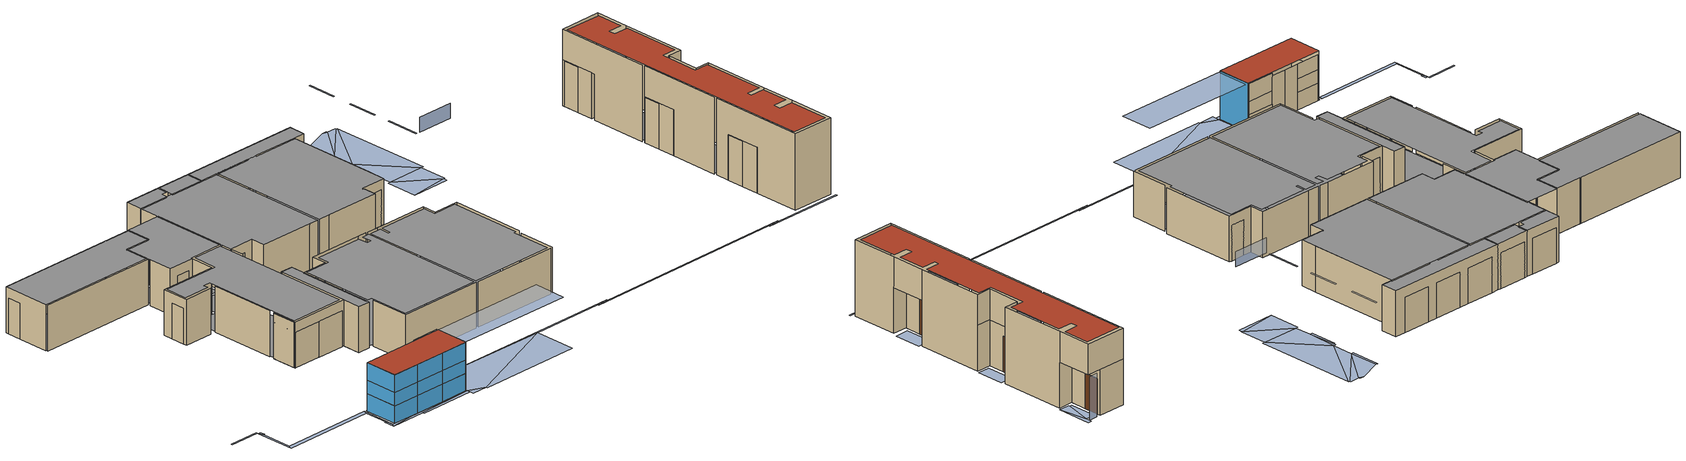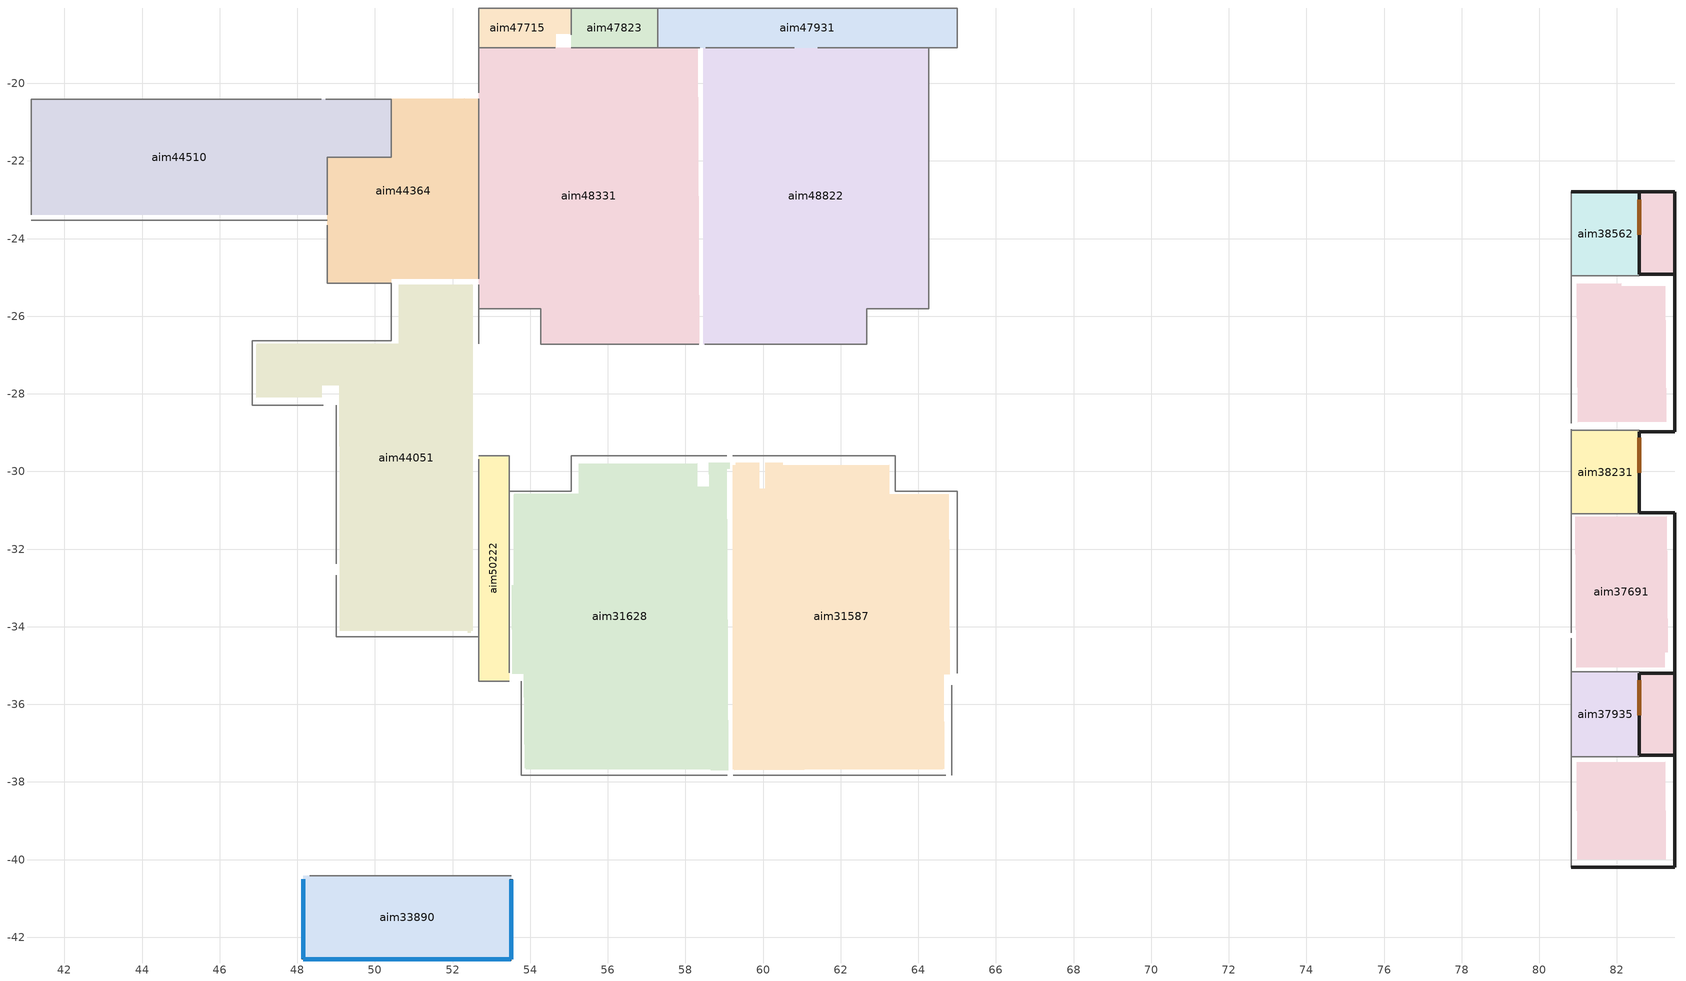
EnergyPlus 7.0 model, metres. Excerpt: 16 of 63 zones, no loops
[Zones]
aim31587
 floor ground (construction-29): 59.22,-30.23 59.29,-30.23 59.29,-29.78 59.9,-29.77 59.9,-30.46 60.06,-30.46 60.05,-29.77 60.51,-29.77 60.51,-29.85 63.25,-29.83 63.26,-30.59 64.78,-30.58 64.81,-35.22 64.65,-35.23 64.67,-37.66 59.26,-37.69 z0
 floor to aim31669 (construction-33): 59.22,-37.68 59.22,-29.83 59.9,-29.83 59.9,-30.44 60.06,-30.44 60.06,-29.83 63.25,-29.83 63.25,-30.59 64.78,-30.59 64.78,-35.16 64.62,-35.16 64.62,-37.68 z2.74
 wall to aim0014 (construction-31): 59.24,-37.83 64.71,-37.83 / 65.01,-35.2 65.01,-30.51 / 63.41,-30.51 63.41,-29.59 59.96,-29.59 59.22,-29.59 / 64.86,-37.83 64.86,-35.5 z0:2.74; 64.84,-30.51 63.93,-30.51 z0:2.13; 63.41,-30.51,0 63.41,-30.51,2.74 65.01,-30.51,2.74 65.01,-30.51,0 64.84,-30.51,0 64.84,-30.51,2.13 63.93,-30.51,2.13 63.93,-30.51,0
aim31628
 floor ground (construction-29): 53.52,-32.93 53.6,-32.93 53.59,-30.57 55.26,-30.56 55.26,-29.8 58.3,-29.78 58.31,-30.39 58.61,-30.39 58.61,-29.78 59.14,-29.78 59.14,-29.93 59.06,-29.93 59.11,-37.69 58.65,-37.7 58.65,-37.62 53.86,-37.65 53.84,-35.21 53.54,-35.21 z0
 floor to aim31669 (construction-33): 53.58,-35.16 53.58,-30.59 55.26,-30.59 55.26,-29.83 58.3,-29.83 58.3,-30.44 58.61,-30.44 58.61,-29.83 59.07,-29.83 59.07,-37.68 53.89,-37.68 53.89,-35.16 z2.74
 wall to aim0014 (construction-31): 53.77,-35.4 53.77,-37.83 59.08,-37.83 / 59.07,-29.59 58.51,-29.59 55.06,-29.59 55.06,-30.51 z0:2.74; 54.52,-30.51 53.61,-30.51 z0:2.13; 53.47,-30.51,0 53.47,-30.51,2.74 55.06,-30.51,2.74 55.06,-30.51,0 54.52,-30.51,0 54.52,-30.51,2.13 53.61,-30.51,2.13 53.61,-30.51,0
 wall to aim50222 (construction-31): 53.47,-31.56 53.47,-33.39 / 53.47,-34.24 53.47,-35.16 z0:2.13; 53.47,-35.19,2.74 53.47,-30.51,2.74 53.47,-30.51,0 53.47,-31.56,0 53.47,-31.56,2.13 53.47,-33.39,2.13 53.47,-33.39,0 53.47,-34.24,0 53.47,-34.24,2.13 53.47,-35.16,2.13 53.47,-35.16,0 53.47,-35.19,0
aim33890
 floor ground (construction-29): 48.15,-42.56 48.15,-40.42 53.51,-40.42 53.51,-42.56 z0
 wall outside (construction-12): 48.15,-40.51 48.15,-42.56 49.85,-42.56 51.75,-42.56 53.51,-42.56 z0:1.04; 48.15,-40.51 48.15,-42.56 49.85,-42.56 51.75,-42.56 53.51,-42.56 z1.04:1.84; 48.15,-40.51 48.15,-42.56 49.85,-42.56 51.75,-42.56 53.51,-42.56 z1.84:2.9; 53.51,-42.56 53.51,-40.51 z0:2.9
 wall to aim0014 (construction-31): 53.51,-40.42 51.75,-40.42 / 49.85,-40.42 48.32,-40.42 z0:1.04; 51.75,-40.42 50.82,-40.42 49.85,-40.42 z0:2.74; 53.51,-40.42 51.75,-40.42 / 49.85,-40.42 48.32,-40.42 z1.04:1.84; 53.51,-40.42 51.75,-40.42 z1.84:2.9; 49.85,-40.42 48.32,-40.42 z1.84:2.74
 window (NPwindowType-450): 48.15,-40.51 48.15,-42.55 / 48.15,-42.56 49.84,-42.56 / 49.85,-42.56 51.74,-42.56 / 51.75,-42.56 53.5,-42.56 z0:1.03; 48.15,-40.51 48.15,-42.55 / 48.15,-42.56 49.84,-42.56 / 49.85,-42.56 51.74,-42.56 / 51.75,-42.56 53.5,-42.56 z1.04:1.83; 48.15,-40.51 48.15,-42.55 / 48.15,-42.56 49.84,-42.56 / 49.85,-42.56 51.74,-42.56 / 51.75,-42.56 53.5,-42.56 z1.84:2.89; 53.51,-42.56 53.51,-40.52 z0:2.89
 roof outside (construction-51): 48.15,-42.56 53.51,-42.56 53.51,-40.51 48.15,-40.51 z2.9
aim37691
 floor outside (construction-33): 82.58,-24.92 82.58,-22.79 83.49,-22.79 83.49,-24.92 z2.74; 82.58,-37.31 82.58,-35.2 83.49,-35.2 83.49,-37.31 z2.74
 floor ground (construction-29): 80.93,-31.17 83.29,-31.16 83.31,-34.66 83.23,-34.66 83.23,-35.04 80.95,-35.05 z0; 80.97,-25.16 82.11,-25.15 82.11,-25.23 83.25,-25.22 83.27,-28.72 80.99,-28.74 z0; 80.96,-37.49 83.25,-37.48 83.26,-39.99 80.98,-40 z0
 floor to aim37935 (construction-33): 82.58,-37.34 82.58,-35.16 80.82,-35.16 80.82,-37.34 z2.74
 wall outside (construction-70): 80.82,-40.2 83.49,-40.2 83.49,-37.31 / 83.49,-35.2 83.49,-31.06 / 83.49,-28.98 83.49,-24.92 z0:4.57; 83.49,-37.31 82.58,-37.31 / 82.58,-35.2 83.49,-35.2 / 83.49,-31.06 82.58,-31.06 / 82.58,-28.98 83.49,-28.98 / 83.49,-24.92 82.58,-24.92 z0:2.74; 83.49,-24.92 83.49,-22.79 80.82,-22.79 / 83.49,-37.31 83.49,-35.2 z2.74:4.57
 wall to aim38190 (construction-31): 83.49,-31.06 82.58,-31.06 82.58,-28.98 83.49,-28.98 z2.74:4.57
 wall to aim37935 (construction-31): 80.82,-35.16 82.58,-35.16 z0:2.74; 81.96,-37.34 81.04,-37.34 z0:2.13; 80.82,-37.34,2.74 82.58,-37.34,2.74 82.58,-37.34,0 81.96,-37.34,0 81.96,-37.34,2.13 81.04,-37.34,2.13 81.04,-37.34,0 80.82,-37.34,0
 wall to aim38231 (construction-31): 81.96,-31.09 81.04,-31.09 z0:2.13; 80.82,-28.94 82.58,-28.94 z0:2.74; 80.82,-31.09,2.74 82.58,-31.09,2.74 82.58,-31.09,0 81.96,-31.09,0 81.96,-31.09,2.13 81.04,-31.09,2.13 81.04,-31.09,0 80.82,-31.09,0
 wall to aim38562 (construction-31): 81.96,-24.96 81.04,-24.96 z0:2.13; 80.82,-24.96,2.74 82.58,-24.96,2.74 82.58,-24.96,0 81.96,-24.96,0 81.96,-24.96,2.13 81.04,-24.96,2.13 81.04,-24.96,0 80.82,-24.96,0
 wall to aim0014 (construction-31): 80.82,-40.2,4.57 80.82,-34.3,4.57 80.82,-34.3,0 80.82,-35.16,0 80.82,-35.16,2.74 80.82,-37.34,2.74 80.82,-37.34,0 80.82,-40.2,0; 80.82,-34.15,4.57 80.82,-28.91,4.57 80.82,-28.91,2.74 80.82,-31.09,2.74 80.82,-31.09,0 80.82,-34.15,0; 80.82,-28.76,4.57 80.82,-22.79,4.57 80.82,-22.79,2.74 80.82,-25.19,2.74 80.82,-25.19,0 80.82,-28.76,0
 roof outside (construction-51): 80.93,-39.99 83.28,-39.99 83.28,-37.48 82.37,-37.48 82.37,-37.03 83.28,-37.03 83.28,-35.36 82.37,-35.36 82.37,-35.05 83.28,-35.05 83.28,-31.17 82.37,-31.17 82.37,-28.74 83.28,-28.74 83.28,-25.17 82.37,-25.17 82.37,-24.71 83.28,-24.71 83.28,-23.04 80.93,-23.04 z4.57
aim37935
 floor ground (construction-29): 80.82,-37.34 80.82,-35.16 82.58,-35.16 82.58,-37.34 z0
 wall outside (construction-70): 82.58,-37.31,0 82.58,-36.28,0 82.58,-36.28,2.13 82.58,-35.36,2.13 82.58,-35.36,0 82.58,-35.2,0 82.58,-35.2,2.74 82.58,-37.31,2.74
 wall outside (construction-12): 82.58,-36.28 82.58,-35.36 z0:2.13
 wall to aim0014 (construction-31): 80.82,-35.16 80.82,-36.25 z0:2.72; 80.82,-37.34,2.74 80.82,-35.16,2.74 80.82,-35.16,2.72 80.82,-36.25,2.72 80.82,-36.25,0 80.82,-37.34,0
 door (construction-86): 82.58,-36.28 82.58,-35.37 z0:2.12
aim38231
 floor ground (construction-29): 80.82,-31.09 80.82,-28.94 82.58,-28.94 82.58,-31.09 z0
 floor to aim37691 (construction-33): 80.82,-31.09 80.82,-28.94 82.58,-28.94 82.58,-31.09 z2.74
 wall outside (construction-70): 82.58,-31.06,0 82.58,-30.03,0 82.58,-30.03,2.13 82.58,-29.12,2.13 82.58,-29.12,0 82.58,-28.98,0 82.58,-28.98,2.74 82.58,-31.06,2.74
 wall outside (construction-12): 82.58,-30.03 82.58,-29.12 z0:2.13
 wall to aim0014 (construction-31): 80.82,-28.94 80.82,-30.02 z0:2.72; 80.82,-31.09,2.74 80.82,-28.94,2.74 80.82,-28.94,2.72 80.82,-30.02,2.72 80.82,-30.02,0 80.82,-31.09,0
 door (construction-86): 82.58,-30.03 82.58,-29.13 z0:2.12
aim38562
 floor ground (construction-29): 80.82,-24.96 80.82,-22.79 82.58,-22.79 82.58,-24.96 z0
 floor to aim37691 (construction-33): 80.82,-24.96 80.82,-22.79 82.58,-22.79 82.58,-24.96 z2.74
 wall outside (construction-70): 82.58,-22.79 80.82,-22.79 z0:2.74; 82.58,-24.92,0 82.58,-23.91,0 82.58,-23.91,2.13 82.58,-22.99,2.13 82.58,-22.99,0 82.58,-22.79,0 82.58,-22.79,2.74 82.58,-24.92,2.74
 wall outside (construction-12): 82.58,-23.91 82.58,-22.99 z0:2.13
 wall to aim0014 (construction-31): 80.82,-22.93 80.82,-23.97 z0:2.72; 80.82,-24.96,2.74 80.82,-22.79,2.74 80.82,-22.79,0 80.82,-22.93,0 80.82,-22.93,2.72 80.82,-23.97,2.72 80.82,-23.97,0 80.82,-24.96,0
 door (construction-86): 82.58,-23.91 82.58,-23 z0:2.12
aim44051
 floor ground (construction-29): 46.94,-26.73 50.67,-26.71 50.66,-25.19 52.49,-25.17 52.52,-30.96 52.45,-30.96 52.46,-34.16 52.39,-34.16 52.39,-34.08 49.11,-34.1 49.08,-27.78 48.62,-27.78 48.62,-28.09 46.95,-28.1 z0
 floor to aim0014 (construction-33): 46.96,-28.08 46.96,-26.71 50.61,-26.71 50.61,-25.19 52.52,-25.19 52.52,-34.1 49.09,-34.1 49.09,-27.78 48.63,-27.78 48.63,-28.08 z2.74
 wall to aim44052 (construction-31): 50.43,-25.15 50.43,-26.63 46.84,-26.63 z0:2.74
 wall to aim0014 (construction-31): 52.68,-26.7 52.68,-25.8 z0:2.74; 50.83,-34.26 52.56,-34.26 / 49.07,-34.26 50.79,-34.26 / 46.84,-27.16 46.84,-28.07 z0:2.13; 49,-32.67 49,-34.2 z0:2.72; 49,-32.75 49,-33.67 49,-34.26 z0:2.16; 49,-32.75 49,-33.67 49,-34.26 z2.16:2.74; 49,-34.26,0 49.07,-34.26,0 49.07,-34.26,2.13 50.79,-34.26,2.13 50.79,-34.26,0 50.83,-34.26,0 50.83,-34.26,2.13 52.56,-34.26,2.13 52.56,-34.26,0 52.68,-34.26,0 52.68,-34.26,2.74 49,-34.26,2.74; 49,-34.26,0 49,-34.26,2.74 49,-32.67,2.74 49,-32.67,2.72 49,-34.2,2.72 49,-34.2,0; 46.84,-28.29,2.74 46.84,-26.63,2.74 46.84,-26.63,0 46.84,-27.16,0 46.84,-27.16,2.13 46.84,-28.07,2.13 46.84,-28.07,0 46.84,-28.29,0
 wall to aim48331 (construction-31): 52.68,-25.8 52.68,-25.19 z0:2.74
 wall to aim50222 (construction-31): 52.68,-34.26 52.68,-29.68 z0:2.74
 wall to aim51656 (construction-31): 49,-28.29 49,-32.38 / 46.84,-28.29 48.67,-28.29 z0:2.74
aim44364
 floor ground (construction-29): 48.9,-24.59 48.98,-24.59 48.97,-22.07 49.12,-22.07 49.12,-22.15 50.64,-22.14 50.63,-20.39 52.31,-20.38 52.31,-20.46 52.46,-20.46 52.49,-25.02 48.91,-25.04 z0
 floor to aim0014 (construction-33): 48.78,-25.15 48.78,-21.9 50.43,-21.9 50.43,-20.39 52.68,-20.39 52.68,-25.04 50.43,-25.04 50.43,-25.15 z2.74
 wall to aim44052 (construction-31): 49.31,-25.15 50.22,-25.15 z0:2.13; 48.78,-23.65 48.78,-25.15 z0:2.74; 48.78,-25.15,0 49.31,-25.15,0 49.31,-25.15,2.13 50.22,-25.15,2.13 50.22,-25.15,0 50.43,-25.15,0 50.43,-25.15,2.74 48.78,-25.15,2.74
 wall to aim44510 (construction-31): 48.78,-21.9 48.78,-23.39 / 50.43,-20.41 50.43,-21.9 z0:2.74; 50.22,-21.9 49.31,-21.9 z0:2.13; 48.78,-21.9,0 48.78,-21.9,2.74 50.43,-21.9,2.74 50.43,-21.9,0 50.22,-21.9,0 50.22,-21.9,2.13 49.31,-21.9,2.13 49.31,-21.9,0
 wall to aim48331 (construction-31): 52.68,-25.03 52.68,-20.4 z0:2.74
aim44510
 floor ground (construction-29): 41.15,-23.39 41.15,-20.41 50.43,-20.41 50.43,-21.9 48.78,-21.9 48.78,-23.39 z0
 floor to aim1215 (construction-33): 41.15,-23.39 41.15,-20.41 50.43,-20.41 50.43,-21.9 48.78,-21.9 48.78,-23.39 z2.74
 wall to aim0014 (construction-31): 48.62,-20.41 41.15,-20.41 / 50.43,-20.41 48.73,-20.41 z0:2.74
 wall to aim44884 (construction-31): 41.15,-20.58 41.15,-21.49 z0:2.13; 41.15,-23.39,2.74 41.15,-20.41,2.74 41.15,-20.41,0 41.15,-20.58,0 41.15,-20.58,2.13 41.15,-21.49,2.13 41.15,-21.49,0 41.15,-23.39,0
 wall to aim44052 (construction-31): 41.15,-23.52 48.78,-23.52 z0:2.74
aim47715
 floor ground (construction-29): 52.68,-19.09 52.68,-18.06 55.06,-18.06 55.06,-18.69 54.66,-18.69 54.66,-19.09 z0
 floor to aim48173 (construction-33): 52.68,-19.09 52.68,-18.06 55.06,-18.06 55.06,-18.72 54.65,-18.72 54.65,-19.09 z2.74
 wall to aim0014 (construction-31): 54.69,-18.06 52.86,-18.06 z0:2.13; 52.68,-18.06 52.68,-19.09 z0:2.74; 52.68,-18.06,2.74 55.06,-18.06,2.74 55.06,-18.06,0 54.69,-18.06,0 54.69,-18.06,2.13 52.86,-18.06,2.13 52.86,-18.06,0 52.68,-18.06,0
 wall to aim48331 (construction-31): 52.68,-19.09 54.64,-19.09 z0:2.74
 wall to aim47823 (construction-31): 55.06,-18.74 55.06,-18.06 z0:2.74
aim47823
 floor ground (construction-29): 55.06,-19.09 55.06,-18.06 57.29,-18.06 57.29,-19.09 z0
 floor to aim48214 (construction-33): 55.06,-19.09 55.06,-18.06 57.29,-18.06 57.29,-19.09 z2.74
 wall to aim0014 (construction-31): 57.08,-18.06 55.25,-18.06 z0:2.13; 55.06,-18.06,2.74 57.29,-18.06,2.74 57.29,-18.06,0 57.08,-18.06,0 57.08,-18.06,2.13 55.25,-18.06,2.13 55.25,-18.06,0 55.06,-18.06,0
 wall to aim48331 (construction-31): 55.06,-19.09 57.29,-19.09 z0:2.74
 wall to aim47931 (construction-31): 57.29,-19.09 57.29,-18.06 z0:2.74
aim47931
 floor ground (construction-29): 57.29,-19.09 57.29,-18.06 65,-18.06 65,-19.09 z0
 floor to aim0014 (construction-33): 57.29,-19.09 57.29,-18.06 65,-18.06 65,-19.09 z2.74
 wall to aim0014 (construction-31): 64.34,-18.06 62.51,-18.06 / 61.96,-18.06 60.13,-18.06 / 59.56,-18.06 57.73,-18.06 z0:2.13; 64.26,-19.09 65,-19.09 65,-18.06 z0:2.74; 57.29,-18.06,2.74 65,-18.06,2.74 65,-18.06,0 64.34,-18.06,0 64.34,-18.06,2.13 62.51,-18.06,2.13 62.51,-18.06,0 61.96,-18.06,0 61.96,-18.06,2.13 60.13,-18.06,2.13 60.13,-18.06,0 59.56,-18.06,0 59.56,-18.06,2.13 57.73,-18.06,2.13 57.73,-18.06,0 57.29,-18.06,0
 wall to aim48331 (construction-31): 57.29,-19.09 58.37,-19.09 z0:2.74
 wall to aim48822 (construction-31): 58.52,-19.09 60.8,-19.09 / 61.41,-19.09 64.26,-19.09 z0:2.74
aim48331
 floor ground (construction-29): 52.68,-25.8 52.68,-19.09 58.31,-19.09 58.36,-26.72 54.27,-26.72 54.27,-25.8 z0
 floor to aim48524 (construction-33): 52.68,-25.8 52.68,-19.09 58.3,-19.09 58.3,-26.72 54.27,-26.72 54.27,-25.8 z2.74
 wall to aim0014 (construction-31): 52.68,-19.09 52.68,-20.25 / 54.27,-25.8 54.27,-26.72 57.75,-26.72 58.34,-26.72 z0:2.74; 52.84,-25.8 53.75,-25.8 z0:2.13; 52.84,-25.8,0 52.84,-25.8,2.13 53.75,-25.8,2.13 53.75,-25.8,0 54.27,-25.8,0 54.27,-25.8,2.74 52.68,-25.8,2.74 52.68,-25.8,0
aim48822
 floor ground (construction-29): 58.47,-19.09 64.26,-19.09 64.26,-25.8 62.67,-25.8 62.67,-26.72 58.51,-26.72 z0
 floor to aim48524 (construction-33): 58.46,-26.72 58.46,-19.09 64.26,-19.09 64.26,-25.8 62.67,-25.8 62.67,-26.72 z2.74
 wall to aim0014 (construction-31): 58.5,-26.72 59.2,-26.72 62.67,-26.72 62.67,-25.8 / 64.26,-25.8 64.26,-24.77 64.26,-19.09 z0:2.74; 63.15,-25.8 64.06,-25.8 z0:2.13; 63.15,-25.8,0 63.15,-25.8,2.13 64.06,-25.8,2.13 64.06,-25.8,0 64.26,-25.8,0 64.26,-25.8,2.74 62.67,-25.8,2.74 62.67,-25.8,0
aim50222
 floor ground (construction-29): 52.68,-35.4 52.68,-29.59 53.47,-29.59 53.47,-35.4 z0
 floor to aim50263 (construction-33): 52.68,-35.4 52.68,-29.59 53.47,-29.59 53.47,-35.4 z2.74
 wall to aim0014 (construction-31): 52.68,-34.26 52.68,-35.4 53.47,-35.4 / 53.47,-30.51 53.47,-29.59 52.68,-29.59 z0:2.74
shading: 82.83,-22.79 83.36,-22.79 z0:2.59; 68.05,-24.72 70.36,-24.72 z3.73:4.64; 82.94,-24.69 82.94,-24.77 83.63,-24.76 83.39,-23.01 z0; 82.78,-23.02 82.79,-24.69 82.94,-24.69 83.39,-23.01 z0; 83.39,-22.63 83.39,-23.01 83.63,-24.76 83.62,-22.63 z0; 54.57,-43.05 54.57,-43.12 61.05,-43.09 61.03,-40.5 z0; 53.58,-42.6 53.58,-42.83 53.58,-43.05 54.57,-43.05 z0; 53.57,-40.47 53.58,-42.6 54.57,-43.05 61.03,-40.5 z0; 78.54,-40.55 83.65,-40.52 83.64,-40.44 79.3,-40.47 z0; 50.08,-42.77 50.08,-42.85 53.58,-42.83 53.58,-42.6 z0; 47.87,-42.78 50.08,-42.77 53.58,-42.6 49.39,-42.62 z0; 47.87,-42.78 49.39,-42.62 49.39,-42.55 48.02,-42.55 z0; 47.87,-42.1 47.87,-42.78 48.02,-42.55 47.94,-42.1 z0; 47.93,-40.65 47.94,-42.1 48.02,-42.55 48.01,-40.42 z0; 78.54,-40.47 78.54,-40.55 79.3,-40.47 79.3,-40.39 z0; 65.6,-40.55 78.54,-40.47 79.3,-40.39 66.36,-40.47 z0; 65.6,-40.47 65.6,-40.55 66.36,-40.47 66.36,-40.39 z0; 53.57,-40.47 61.03,-40.5 65.6,-40.47 66.36,-40.39 z0; 42.22,-40.69 47.93,-40.65 48.01,-40.42 42.3,-40.46 z0; 42.21,-38.25 42.29,-38.55 42.36,-38.55 42.36,-38.25 z0; 42.21,-38.25 42.22,-40.69 42.3,-40.46 42.29,-38.55 z0; 82.78,-35.35 82.79,-37.02 83.62,-37.02 83.61,-35.34 z0; 82.82,-29.18 82.83,-30.86 83.59,-30.85 83.58,-29.18 z0; 68.06,-18.38 68.06,-19.68 70.48,-16.16 70.4,-16.16 z0; 68.01,-22.57 70.3,-24.31 70.38,-24.31 70.37,-22.56 z0; 67.87,-24.55 70.3,-24.54 70.3,-24.31 z0; 68.05,-16.56 68.06,-18.38 69.8,-16.09 69.49,-16.02 z0; 68.06,-19.68 70.37,-22.56 70.52,-22.56 70.48,-16.16 z0; 68.06,-18.38 70.4,-16.16 70.4,-16.09 69.8,-16.09 z0; 69.49,-16.02 69.8,-16.09 69.79,-16.02 z0; 68,-21.51 68.01,-22.57 70.37,-22.56 68.06,-19.68 z0; 67.84,-19.83 67.85,-21.51 68,-21.51 67.91,-19.83 z0; 67.85,-22.57 67.87,-24.55 70.3,-24.31 68.01,-22.57 z0; 67.89,-16.56 67.91,-18.39 68.06,-18.38 68.05,-16.56 z0; 67.91,-19.68 67.91,-19.83 68,-21.51 68.06,-19.68 z0; 40.3,-38.11 40.3,-38.18 42.21,-38.17 42.21,-38.1 z0; 53.57,-42.53 60.92,-42.53 60.92,-40.51 53.57,-40.51 z2.9; 67.9,-24.59 67.98,-24.59 67.98,-22.54 67.9,-22.54 z3.66; 67.9,-21.48 67.98,-21.48 67.98,-19.65 67.9,-19.65 z3.66; 67.9,-18.43 67.98,-18.43 67.98,-16.61 67.9,-16.61 z3.66
[Site:Location]
Braintree  MA United States: Latitude {deg}=42.213; Longitude {deg}=-71.033; Time Zone {hr}=-5.91942; Elevation {m}=26
[Site:GroundTemperature:BuildingSurface]
18.89, 18.92, 19.02, 19.12, 19.21, 19.23, 19.07, 19.32, 19.09, 19.21, 19.13, 18.96
[SizingPeriod:DesignDay] Day of Month=21; Humidity Indicating Type=Wet-Bulb
Name | Maximum Dry-Bulb Temperature {C} | Wet-Bulb at Max {C} | Barometric Pressure {Pa} | Wind Speed {m/s} | Wind Direction {deg} | Month | Day Type | Daily Dry-Bulb Temperature Range {deltaC} | Barometric Pressure {Pa}}
GBS_04R20_266135 Winter | -14.6 | -14.6 | 99400 | 3 | 320 | 1 | WinterDesignDay
GBS_04R20_266135 Summer | 30.8 | 22.4 |  | 0 | 0 | 7 | SummerDesignDay | 10.9 | 99800
[BUILDING]
Project Name: Building Azimuth=0; Building Terrain=Suburbs; Loads Convergence Tolerance=4E-02; Temperature Convergence Tolerance=4E-01; Solar Distribution=MinimalShadowing; Max Number of Warmup Days=25; Minimum Number of Warmup Days=6
[MATERIAL]
mat-391: Smooth, 0.01777, 0.11544, 512.591, 1256.04, 0.9, 0.75, 0.75
mat-384: Smooth, 0.01905, 0.11544, 512.591, 1381.644, 0.9, 0.75, 0.75
mat-353: Smooth, 0.01588, 0.160266, 800.923, 837.36, 0.9, 0.75, 0.75
mat-266: MediumRough, 0.20321, 1.3112, 2242.58, 837.36, 0.9, 0.75, 0.75
mat-403: Smooth, 0.08891, 0.0467298, 9.61108, 837.36, 0.9, 0.75, 0.75
mat-397: Smooth, 0.1015, 0.121151, 592.683, 837.36, 0.9, 0.75, 0.75
mat-378: MediumRough, 0.20422, 1.73073, 1842.12, 837.36, 0.9, 0.75, 0.75
mat-223: Smooth, 0.01271, 0.0571142, 288.332, 1339.776, 0.9, 0.75, 0.75
mat-247: Smooth, 0.00954, 0.162516, 1121.29, 1465.38, 0.9, 0.75, 0.75
mat-416: Smooth, 0.0762, 0.0415376, 240.277, 711.756, 0.9, 0.75, 0.75
[MATERIAL:NoMass]
mat-244: Smooth, 0.0105666
mat-448: Smooth, 1.6255
mat-465: MediumRough, 5.28331
mat-248: MediumRough, 0.366309
[MATERIAL:AirGap]
mat-464: 0.109188
[CONSTRUCTION]
NPwindowType-450: Glaze-L1-NPwindowType-450, Gas-L2-NPwindowType-450, Glaze-L3-NPwindowType-450
construction-70: mat-391, mat-244, mat-384, mat-448, mat-353
construction-12: mat-266, mat-403
construction-31: mat-353, mat-464, mat-353
construction-86: mat-397
construction-29: mat-465, mat-378, mat-266, mat-248
construction-33: mat-223
construction-51: mat-247, mat-244, mat-416, mat-416, mat-384
[WindowMaterial:Glazing]
Glaze-L1-NPwindowType-450: SpectralAverage, , 0.0056, 0.402263, 0.292365, 0.370915, 0.674465, 0.161132, 0.0837022, 0, 0.84, 0.0659056, 0.996883
Glaze-L3-NPwindowType-450: SpectralAverage, , 0.006, 0.775, 0.071, 0.071, 0.881, 0.08, 0.08, 0, 0.84, 0.84, 0.9
[WindowMaterial:Gas]
Gas-L2-NPwindowType-450: Air, 0.0127
[ZONE]
aim31587: 0, 0, 0, 0, 1, 1, 2.60654, 109.486, 42.0043
aim31628: 0, 0, 0, 0, 1, 1, 2.62099, 107.936, 41.1814
aim33890: 0, 0, 0, 0, 1, 1, 2.60205, 29.9045, 11.4927
aim37691: 0, 0, 0, 0, 1, 1, 3.50184, 133.921, 38.243
aim37935: 0, 0, 0, 0, 1, 1, 2.24672, 8.59398, 3.82513
aim38231: 0, 0, 0, 0, 1, 1, 2.25653, 8.53585, 3.78274
aim38562: 0, 0, 0, 0, 1, 1, 2.17726, 8.29236, 3.80862
aim44051: 0, 0, 0, 0, 1, 1, 2.62333, 80.3477, 30.6282
aim44364: 0, 0, 0, 0, 1, 1, 2.63964, 35.2761, 13.364
aim44510: 0, 0, 0, 0, 1, 1, 2.49977, 62.8592, 25.146
aim47715: 0, 0, 0, 0, 1, 1, 1.99742, 4.58195, 2.29393
aim47823: 0, 0, 0, 0, 1, 1, 1.94166, 4.46466, 2.2994
aim47931: 0, 0, 0, 0, 1, 1, 2.05928, 16.3731, 7.95092
aim48331: 0, 0, 0, 0, 1, 1, 2.45422, 102.418, 41.7315
aim48822: 0, 0, 0, 0, 1, 1, 2.47403, 105.394, 42.6003
aim50222: 0, 0, 0, 0, 1, 1, 2.08926, 9.58465, 4.58759
[PEOPLE]
people-aim31587: aim31587, aim0026, People, 1.68018, 0.5, 0.555556, aim31587-peep-activ-level
people-aim31628: aim31628, aim0026, People, 1.64725, 0.5, 0.555556, aim31628-peep-activ-level
people-aim33890: aim33890, aim0026, People, 0.459711, 0.5, 0.555556, aim33890-peep-activ-level
people-aim37691: aim37691, aim0026, People, 0.918207, 0.5, 0.555556, aim37691-peep-activ-level
people-aim37935: aim37935, peopleSched-83, People, 0.153005, 0.5, 0.555556, aim37935-peep-activ-level
people-aim38231: aim38231, peopleSched-83, People, 0.151311, 0.5, 0.555556, aim38231-peep-activ-level
people-aim38562: aim38562, peopleSched-83, People, 0.152344, 0.5, 0.555556, aim38562-peep-activ-level
people-aim44051: aim44051, aim0026, People, 1.22513, 0.5, 0.555556, aim44051-peep-activ-level
people-aim44364: aim44364, aim0026, People, 0.53456, 0.5, 0.555556, aim44364-peep-activ-level
people-aim44510: aim44510, aim0026, People, 1.00584, 0.5, 0.555556, aim44510-peep-activ-level
people-aim47931: aim47931, aim0026, People, 0.318037, 0.5, 0.555556, aim47931-peep-activ-level
people-aim48331: aim48331, aim0026, People, 1.66926, 0.5, 0.555556, aim48331-peep-activ-level
people-aim48822: aim48822, aim0026, People, 1.70401, 0.5, 0.555556, aim48822-peep-activ-level
people-aim50222: aim50222, aim0026, People, 0.183499, 0.5, 0.555556, aim50222-peep-activ-level
[LIGHTS] Design Level Calculation Method=LightingLevel; Return Air Fraction=0; Fraction Radiant=0.35; Fraction Visible=0.25; Fraction Replaceable.=0; LightEndUseKey=GeneralLights
Name | Zone | Schedule | Design Level
lights-aim31587 | aim31587 | aim0020 | 406.931
lights-aim31628 | aim31628 | aim0020 | 398.959
lights-aim33890 | aim33890 | aim0020 | 111.339
lights-aim37691 | aim37691 | aim0020 | 370.492
lights-aim37935 | aim37935 | LightSched-85 | 37.0572
lights-aim38231 | aim38231 | LightSched-85 | 36.6466
lights-aim38562 | aim38562 | LightSched-85 | 36.8973
lights-aim44051 | aim44051 | aim0020 | 296.721
lights-aim44364 | aim44364 | aim0020 | 129.468
lights-aim44510 | aim44510 | aim0020 | 243.611
lights-aim47931 | aim47931 | aim0020 | 77.0272
lights-aim48331 | aim48331 | aim0020 | 404.288
lights-aim48822 | aim48822 | aim0020 | 412.704
lights-aim50222 | aim50222 | aim0020 | 44.4438
[ElectricEquipment] Design Level Calculation Method=EquipmentLevel; Fraction Latent=0; Fraction Radiant=0.3; Fraction Lost=0; Default end use category=0
Name | Zone | Schedule | Design Level
electrical-aim31587 | aim31587 | aim0020 | 605.703
electrical-aim31628 | aim31628 | aim0020 | 593.835
electrical-aim33890 | aim33890 | aim0020 | 165.726
electrical-aim37691 | aim37691 | aim0020 | 331.014
electrical-aim37935 | aim37935 | EquipSched-84 | 55.1582
electrical-aim38231 | aim38231 | EquipSched-84 | 54.5476
electrical-aim38562 | aim38562 | EquipSched-84 | 54.9202
electrical-aim44051 | aim44051 | aim0020 | 441.658
electrical-aim44364 | aim44364 | aim0020 | 192.709
electrical-aim44510 | aim44510 | aim0020 | 362.606
electrical-aim47931 | aim47931 | aim0020 | 114.652
electrical-aim48331 | aim48331 | aim0020 | 601.769
electrical-aim48822 | aim48822 | aim0020 | 614.296
electrical-aim50222 | aim50222 | aim0020 | 66.1513
[Schedule:Day:Interval]
aim0017: NO, 6:00, 0, 7:00, 0.1, 8:00, 0.3, 12:00, 0.9, 13:00, 0.8, 17:00, 0.9, 18:00, 0.5, 20:00, 0.3, 22:00, 0.2, 24:00, 0
aim0023: NO, 7:00, 0, 8:00, 0.1, 9:00, 0.2, 11:00, 0.95, 13:00, 0.45, 18:00, 0.95, 19:00, 0.3, 22:00, 0.1, 24:00, 0
ds-434-Equip: NO, 5:00, 0.21, 6:00, 0.22, 7:00, 0.3, 8:00, 0.41, 11:00, 0.52, 12:00, 0.48, 13:00, 0.47, 14:00, 0.49, 16:00, 0.52, 17:00, 0.41, 18:00, 0.3, 19:00, 0.26, 20:00, 0.24, 24:00, 0.21
ds-435-Equip; ds-436-Equip: NO, 24:00, 0.21
ds-431-Occ: NO, 5:00, 0, 6:00, 0.05, 7:00, 0.3, 8:00, 0.65, 11:00, 0.8, 12:00, 0.5, 13:00, 0.4, 14:00, 0.6, 16:00, 0.8, 17:00, 0.65, 18:00, 0.5, 19:00, 0.15, 20:00, 0.1, 22:00, 0.02, 24:00, 0
ds-432-Occ: NO, 8:00, 0, 24:00, 0.05
ds-433-Occ: NO, 24:00, 0
ds-437-Light: NO, 5:00, 0.156978, 6:00, 0.15, 7:00, 0.75, 8:00, 0.84, 11:00, 0.9, 12:00, 0.8, 13:00, 0.78, 14:00, 0.83, 16:00, 0.9, 17:00, 0.84, 18:00, 0.75, 19:00, 0.71, 20:00, 0.4, 21:00, 0.3, 22:00, 0.2, 24:00, 0.156978
ds-438-Light: NO, 9:00, 0.156978, 15:00, 0.2, 24:00, 0.156978
ds-439-Light: NO, 24:00, 0.156978
[Schedule:Week:Daily]
aim0018: aim0017, aim0017, aim0017, aim0017, aim0017, aim0017, aim0017, aim0017, aim0017, aim0017, aim0017, aim0017
aim0024: aim0023, aim0023, aim0023, aim0023, aim0023, aim0023, aim0023, aim0023, aim0023, aim0023, aim0023, aim0023
ws-110-Equip: ds-436-Equip, ds-434-Equip, ds-434-Equip, ds-434-Equip, ds-434-Equip, ds-434-Equip, ds-435-Equip, ds-436-Equip, ds-434-Equip, ds-436-Equip, ds-436-Equip, ds-436-Equip
ws-109-Occ: ds-433-Occ, ds-431-Occ, ds-431-Occ, ds-431-Occ, ds-431-Occ, ds-431-Occ, ds-432-Occ, ds-433-Occ, ds-431-Occ, ds-433-Occ, ds-433-Occ, ds-433-Occ
ws-111-Light: ds-439-Light, ds-437-Light, ds-437-Light, ds-437-Light, ds-437-Light, ds-437-Light, ds-438-Light, ds-439-Light, ds-437-Light, ds-439-Light, ds-439-Light, ds-439-Light
[Schedule:Year]
aim0020: Fraction, aim0018, 01, 01, 12, 31
aim0026: Fraction, aim0024, 01, 01, 12, 31
EquipSched-84: Fraction, ws-110-Equip, 01, 01, 12, 31
peopleSched-83: Fraction, ws-109-Occ, 01, 01, 12, 31
LightSched-85: Fraction, ws-111-Light, 01, 01, 12, 31
[Schedule:Compact]
aim31587-peep-activ-level; aim31628-peep-activ-level; aim33890-peep-activ-level; aim37691-peep-activ-level; aim37935-peep-activ-level; aim38231-peep-activ-level; aim38562-peep-activ-level; aim44051-peep-activ-level; aim44364-peep-activ-level; aim44510-peep-activ-level; aim47931-peep-activ-level; aim48331-peep-activ-level; aim48822-peep-activ-level; aim50222-peep-activ-level: Any Number, Through: 12/31, For: AllDays, Until: 24:00
